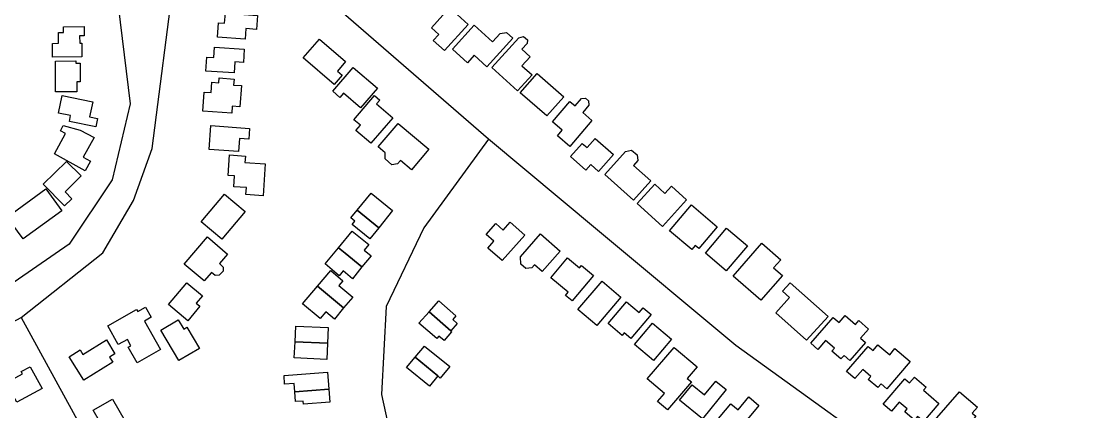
# Model space of a CAD drawing. Header units: metres. Extents: x 553506 to 563855, y 142925 to 150243.
# Drawn here: x 560707.2 to 561100.9, y 148425 to 148571.3 of the extents above; entities that cross this region are included whole.
import ezdxf

# ---------------------------------------------------------------- set-up
doc = ezdxf.new("R2010")
doc.units = ezdxf.units.M
doc.layers.add('C-BUILDINGS', color=8, linetype='Continuous')
doc.layers.add('C-ROADS', color=33, linetype='Continuous')

msp = doc.modelspace()

# ---------------------------------------------------------------- linework, layer by layer
at = {"layer": 'C-BUILDINGS'}
for points in [[(560872.3157, 148575.6426), (560870.6066, 148573.7414), (560874.6848, 148570.085), (560865.8215, 148560.2465), (560861.6214, 148563.9994), (560863.7223, 148566.3357), (560860.9604, 148568.8091), (560869.4316, 148578.2235), (560872.3157, 148575.6426)], [(560795.3657, 148568.2238), (560791.4768, 148568.5139), (560791.1741, 148564.5643), (560780.8244, 148565.3533), (560781.2303, 148570.6973), (560783.4587, 148570.5222), (560783.7517, 148574.3379), (560795.7621, 148573.4229), (560795.3657, 148568.2238)], [(560721.2557, 148566.9944), (560723.1287, 148567.0085), (560723.1153, 148569.223), (560730.8312, 148569.2753), (560730.8563, 148565.7923), (560729.1719, 148565.7841), (560729.1943, 148563.058), (560729.9283, 148563.0587), (560729.9697, 148557.9401), (560719.0179, 148557.8644), (560718.9835, 148562.9832), (560721.2829, 148562.9995), (560721.2557, 148566.9944)], [(560883.8661, 148563.5276), (560886.7174, 148566.6777), (560889.0626, 148567.0183), (560891.4075, 148564.9103), (560881.7117, 148554.1999), (560876.9139, 148558.5127), (560874.4069, 148555.7518), (560868.8465, 148560.7531), (560876.9747, 148569.7338), (560883.8661, 148563.5276)], [(560825.7534, 148552.6028), (560827.4989, 148551.1104), (560824.4634, 148547.5872), (560812.8836, 148557.5199), (560818.9614, 148564.5664), (560828.8024, 148556.1375), (560825.7534, 148552.6028)], [(560896.9155, 148564.2593), (560896.7492, 148562.8739), (560894.8163, 148560.7543), (560897.8956, 148557.9681), (560894.8546, 148554.6228), (560898.6532, 148551.1913), (560893.1796, 148545.1654), (560883.5246, 148553.9005), (560893.6343, 148565.0135), (560895.47, 148565.5496), (560896.9155, 148564.2593)], [(560779.3885, 148557.6285), (560779.6361, 148561.5541), (560790.8221, 148560.847), (560790.5025, 148555.8729), (560787.2597, 148556.0719), (560786.9967, 148551.9678), (560776.4692, 148552.6288), (560776.7969, 148557.7922), (560779.3885, 148557.6285)], [(560727.7594, 148555.5225), (560729.395, 148555.5292), (560729.4226, 148548.6182), (560728.1156, 148548.6107), (560728.1292, 148544.8269), (560720.1751, 148544.7894), (560720.1274, 148556.3632), (560727.7532, 148556.3904), (560727.7594, 148555.5225)], [(560834.3834, 148538.8714), (560828.0322, 148544.3488), (560826.6353, 148542.7469), (560823.9482, 148545.0668), (560831.6596, 148553.9675), (560840.7049, 148546.1704), (560834.3834, 148538.8714)], [(560781.2478, 148548.2596), (560781.3806, 148550.0445), (560787.0279, 148549.6315), (560786.8615, 148547.3557), (560789.8041, 148547.1473), (560789.2206, 148539.2156), (560786.3129, 148539.425), (560786.1157, 148536.7922), (560775.2977, 148537.5776), (560775.8215, 148544.7395), (560778.463, 148544.544), (560778.7462, 148548.4484), (560781.2478, 148548.2596)], [(560910.4858, 148543.0142), (560904.1825, 148535.8047), (560894.2149, 148544.4744), (560900.5252, 148551.6841), (560910.4858, 148543.0142)], [(560721.2609, 148536.8988), (560722.6549, 148543.5092), (560734.0897, 148541.1068), (560732.9152, 148535.5273), (560735.9056, 148534.9086), (560735.2299, 148531.7042), (560725.3223, 148533.7759), (560725.7786, 148535.9495), (560721.2609, 148536.8988)], [(560840.393, 148540.284), (560846.4258, 148535.1527), (560838.253, 148525.5808), (560832.6225, 148530.3685), (560834.3148, 148532.3582), (560831.9377, 148534.3762), (560839.6453, 148543.3992), (560841.6205, 148541.7137), (560840.393, 148540.284)], [(560914.7879, 148539.5762), (560917.1349, 148542.3099), (560918.6556, 148542.4132), (560919.8407, 148541.4041), (560919.9192, 148539.7927), (560917.6063, 148537.0824), (560921.0896, 148534.1196), (560912.7543, 148524.3867), (560908.1289, 148528.3265), (560909.9497, 148530.4538), (560906.2939, 148533.5669), (560912.8486, 148541.2295), (560914.7879, 148539.5762)], [(560853.4956, 148515.6628), (560849.4031, 148519.1074), (560848.2608, 148517.8584), (560846.0543, 148517.5555), (560843.5752, 148519.7039), (560843.6637, 148522.0106), (560841.0356, 148524.2322), (560848.4781, 148533.0133), (560859.981, 148523.312), (560853.4956, 148515.6628)], [(560729.376, 148530.4525), (560734.5577, 148527.7209), (560730.4467, 148520.3688), (560733.1855, 148518.8518), (560731.193, 148515.2834), (560719.6964, 148521.6684), (560723.849, 148529.2555), (560721.9534, 148530.1868), (560723.0095, 148532.1787), (560729.376, 148530.4525)], [(560792.4938, 148527.1084), (560789.004, 148527.3775), (560788.6411, 148522.4466), (560777.675, 148523.2719), (560778.3459, 148532.2081), (560792.7944, 148531.1246), (560792.4938, 148527.1084)], [(560923.5253, 148515.0633), (560920.6706, 148517.6006), (560918.8403, 148515.5509), (560913.0882, 148520.6463), (560917.4509, 148525.5356), (560919.2557, 148523.9338), (560922.2946, 148527.3458), (560929.0967, 148521.315), (560923.5253, 148515.0633)], [(560791.1025, 148518.4056), (560798.7109, 148517.8759), (560797.8819, 148505.9518), (560791.4436, 148506.3958), (560791.622, 148508.9613), (560786.9212, 148509.2815), (560787.2114, 148513.4088), (560784.8157, 148513.5675), (560785.3458, 148521.1971), (560791.2655, 148520.7925), (560791.1025, 148518.4056)], [(560925.877, 148513.8571), (560933.5974, 148522.4689), (560935.8476, 148522.9401), (560938.0341, 148521.2055), (560938.3095, 148519.1106), (560936.6413, 148517.2441), (560943.0992, 148511.4919), (560936.6283, 148504.2771), (560925.877, 148513.8571)], [(560729.7493, 148513.3906), (560723.78, 148507.3382), (560726.2635, 148504.8227), (560723.5302, 148502.1438), (560715.5458, 148510.2192), (560724.2977, 148518.7182), (560729.7493, 148513.3906)], [(560950.8293, 148509.5304), (560956.4904, 148504.4433), (560947.4843, 148494.4778), (560938.0183, 148502.9739), (560944.5988, 148510.2589), (560948.3971, 148506.8386), (560950.8293, 148509.5304)], [(560716.5021, 148508.4794), (560722.4828, 148500.3191), (560708.0407, 148489.8055), (560702.0669, 148497.9661), (560716.5021, 148508.4794)], [(560782.4868, 148489.7096), (560774.7201, 148496.189), (560783.3799, 148506.5106), (560791.1466, 148500.0312), (560782.4868, 148489.7096)], [(560846.4098, 148500.4041), (560841.1795, 148493.974), (560833.1106, 148500.4995), (560838.3409, 148506.9296), (560846.4098, 148500.4041)], [(560968.0197, 148494.3535), (560961.0742, 148486.2223), (560959.7742, 148487.3279), (560958.4525, 148485.7839), (560950.1216, 148492.8576), (560958.3819, 148502.5325), (560968.0197, 148494.3535)], [(560831.1998, 148495.2196), (560832.2031, 148496.442), (560830.7464, 148497.6429), (560833.1106, 148500.4995), (560841.1795, 148493.974), (560837.8224, 148489.7841), (560831.1998, 148495.2196)], [(560887.3894, 148481.6426), (560882.0905, 148486.3293), (560884.373, 148488.8939), (560881.4536, 148491.4848), (560885.0596, 148495.5378), (560887.8278, 148493.0869), (560890.441, 148496.0292), (560895.8984, 148491.1917), (560887.3894, 148481.6426)], [(560963.5848, 148484.4089), (560971.4633, 148493.7714), (560979.2813, 148487.2271), (560971.4027, 148477.8646), (560963.5848, 148484.4089)], [(560784.6052, 148484.1218), (560781.5973, 148480.6107), (560782.9761, 148479.2181), (560782.9058, 148477.6688), (560781.4279, 148476.1979), (560779.9417, 148476.1068), (560778.5985, 148477.2557), (560775.8194, 148474.03), (560768.3784, 148480.3749), (560777.0923, 148490.5312), (560784.6052, 148484.1218)], [(560837.4335, 148487.6906), (560835.723, 148485.6113), (560838.3418, 148483.4673), (560834.9278, 148479.3091), (560828.6145, 148484.4649), (560826.1609, 148486.4694), (560831.2921, 148492.7182), (560837.4335, 148487.6906)], [(560902.4542, 148477.6292), (560899.6005, 148480.133), (560898.5881, 148478.9772), (560896.319, 148478.6612), (560894.4265, 148480.3827), (560894.3132, 148483.1061), (560901.806, 148491.6216), (560909.1232, 148485.2174), (560902.4542, 148477.6292)], [(560826.3423, 148475.9905), (560821.1841, 148480.4257), (560826.1609, 148486.4694), (560828.6145, 148484.4649), (560834.9278, 148479.3091), (560831.3961, 148474.8911), (560827.9407, 148477.8548), (560826.3423, 148475.9905)], [(560989.0837, 148478.9308), (560992.4109, 148476.0412), (560984.3529, 148466.8288), (560973.9681, 148475.8637), (560984.7123, 148488.1431), (560991.7698, 148481.9979), (560989.0837, 148478.9308)], [(560917.2048, 148479.8499), (560921.6913, 148476.1061), (560913.6995, 148466.562), (560911.2015, 148468.643), (560912.1583, 148469.786), (560905.6624, 148475.192), (560911.9494, 148482.7015), (560916.4571, 148478.9472), (560917.2048, 148479.8499)], [(560827.7986, 148474.1329), (560826.282, 148472.3379), (560831.4726, 148467.9817), (560828.0415, 148463.9231), (560818.3281, 148472.0666), (560823.2686, 148477.931), (560827.7986, 148474.1329)], [(560922.8805, 148457.3446), (560915.8073, 148463.3225), (560924.8751, 148474.0021), (560931.9482, 148468.0243), (560922.8805, 148457.3446)], [(560775.1561, 148468.4219), (560772.8714, 148465.7014), (560774.2136, 148464.5859), (560769.6715, 148459.168), (560762.4788, 148465.1757), (560769.3059, 148473.3029), (560775.1561, 148468.4219)], [(560819.2461, 148459.9413), (560812.657, 148465.4224), (560818.3281, 148472.0666), (560828.0415, 148463.9231), (560824.5936, 148459.7303), (560821.3282, 148462.4328), (560819.2461, 148459.9413)], [(560992.4962, 148470.2005), (560995.367, 148473.3958), (561009.4988, 148460.7944), (561001.4817, 148451.8393), (560989.9243, 148462.1507), (560995.071, 148467.8994), (560992.4962, 148470.2005)], [(560870.1271, 148460.9674), (560868.9251, 148459.6164), (560870.629, 148458.1115), (560868.1845, 148455.3637), (560860.1246, 148462.4905), (560863.7712, 148466.5893), (560870.1271, 148460.9674)], [(560940.2618, 148463.9553), (560943.249, 148461.4333), (560935.6927, 148452.4928), (560933.158, 148454.6282), (560932.3356, 148453.6564), (560927.0872, 148458.0664), (560934.0101, 148466.2525), (560938.806, 148462.229), (560940.2618, 148463.9553)], [(560753.7989, 148464.2028), (560755.9582, 148460.4305), (560753.4376, 148458.9937), (560759.5167, 148448.3656), (560750.7389, 148443.3716), (560747.3817, 148449.2323), (560748.3846, 148449.7979), (560747.0384, 148452.1598), (560743.6524, 148450.2285), (560739.6664, 148457.1936), (560750.4633, 148463.3415), (560750.9144, 148462.5543), (560753.7989, 148464.2028)], [(560868.4959, 148455.0173), (560865.662, 148451.7565), (560863.7576, 148453.4108), (560862.9209, 148452.4497), (560856.2235, 148458.2613), (560860.1246, 148462.4905), (560868.1845, 148455.3637), (560868.4959, 148455.0173)], [(560768.1976, 148456.0055), (560769.2795, 148456.7294), (560774.079, 148448.7881), (560766.3091, 148444.2041), (560759.5754, 148455.6465), (560766.0421, 148459.4328), (560768.1976, 148456.0055)], [(560944.1653, 148444.2438), (560936.9999, 148450.2632), (560943.7475, 148458.2435), (560950.9055, 148452.235), (560944.1653, 148444.2438)], [(561015.9778, 148461.0644), (561019.7723, 148457.7664), (561021.0273, 148459.2081), (561024.7066, 148456.0179), (561021.7104, 148452.5849), (561023.5861, 148450.9519), (561017.7215, 148444.2458), (561015.5081, 148446.1687), (561014.3337, 148444.8296), (561010.9201, 148447.7945), (561011.8787, 148448.8819), (561008.6087, 148451.7289), (561005.7001, 148448.3988), (561003.0198, 148450.7189), (561011.455, 148460.3883), (561013.6901, 148458.4438), (561015.9778, 148461.0644)], [(560810.1407, 148457.1518), (560822.2876, 148456.5751), (560822.0095, 148450.7231), (560809.8626, 148451.2998), (560810.1407, 148457.1518)], [(560730.423, 148446.531), (560739.1725, 148451.9804), (560742.403, 148446.817), (560740.3801, 148445.5628), (560741.587, 148443.6305), (560730.7045, 148436.8678), (560725.207, 148445.6666), (560729.3487, 148448.2448), (560730.423, 148446.531)], [(560809.8626, 148451.2998), (560822.0095, 148450.7231), (560821.7681, 148444.5939), (560809.5143, 148445.2342), (560809.8626, 148451.2998)], [(561028.2105, 148450.1731), (561032.6063, 148446.4266), (561034.5182, 148448.7682), (561040.2374, 148443.8388), (561031.5826, 148433.5948), (561029.3705, 148435.4732), (561028.2041, 148434.1011), (561024.5769, 148437.1928), (561025.5145, 148438.2795), (561022.4833, 148440.8668), (561019.5768, 148437.4701), (561016.474, 148440.1108), (561024.539, 148449.546), (561026.3562, 148448.0003), (561028.2105, 148450.1731)], [(560864.2365, 148437.6768), (560863.336, 148438.5278), (560854.8331, 148445.5183), (560858.4081, 148449.6705), (560867.792, 148442.0064), (560864.2365, 148437.6768)], [(560956.7843, 148437.5272), (560958.3137, 148436.2395), (560949.38, 148425.742), (560945.6243, 148428.9188), (560948.2001, 148431.9379), (560941.8015, 148437.3581), (560951.8544, 148449.1705), (560960.4724, 148441.8611), (560956.7843, 148437.5272)], [(560860.1633, 148434.6999), (560851.6673, 148441.6905), (560854.8331, 148445.5183), (560863.336, 148438.5278), (560860.1633, 148434.6999)], [(560707.2748, 148440.1191), (560710.601, 148441.9483), (560715.0848, 148433.819), (560705.6348, 148428.6371), (560701.6324, 148435.9023), (560707.7562, 148439.2549), (560707.2748, 148440.1191)], [(560809.7366, 148432.5528), (560809.5148, 148435.6178), (560805.9646, 148435.3619), (560805.7274, 148438.6935), (560822.0075, 148439.8489), (560822.4794, 148433.4861), (560809.7366, 148432.5528)], [(560967.4622, 148436.5374), (560971.3569, 148433.3872), (560962.4714, 148422.4683), (560953.8925, 148429.4228), (560958.6049, 148435.2024), (560963.2887, 148431.4091), (560967.4622, 148436.5374)], [(561041.8881, 148438.0139), (561046.2836, 148434.2785), (561045.2922, 148433.1232), (561051.0596, 148428.2177), (561045.2603, 148421.4356), (561043.0479, 148423.3251), (561041.8815, 148421.9529), (561038.2542, 148425.0447), (561039.1918, 148426.1314), (561036.161, 148428.7076), (561033.2545, 148425.3108), (561030.1513, 148427.9626), (561038.2163, 148437.3979), (561040.0335, 148435.8521), (561041.8881, 148438.0139)], [(560813.0347, 148427.9147), (560812.9493, 148429.0807), (560810.0059, 148428.8661), (560809.7366, 148432.5528), (560822.4794, 148433.4861), (560822.8342, 148428.6334), (560813.0347, 148427.9147)], [(560979.7838, 148430.6129), (560983.6167, 148427.4274), (560976.865, 148419.3579), (560978.7743, 148417.7705), (560974.9336, 148413.1758), (560966.5209, 148420.18), (560973.1312, 148428.0781), (560975.8014, 148425.8579), (560979.7838, 148430.6129)], [(561065.4837, 148426.8113), (561063.5274, 148424.5462), (561064.8997, 148423.3649), (561060.2105, 148417.9644), (561061.2235, 148417.0947), (561057.6479, 148412.9646), (561048.5587, 148420.8045), (561058.7801, 148432.5891), (561065.4837, 148426.8113)], [(560746.2486, 148421.5608), (560739.0094, 148417.4386), (560734.2693, 148425.7157), (560741.5084, 148429.8379), (560746.2486, 148421.5608)]]:
    msp.add_lwpolyline(points, close=True, dxfattribs=at)
at = {"layer": 'C-ROADS'}
for points in [[(560434.5784, 148336.6527), (560494.8934, 148361.3095), (560518.5795, 148371.7775), (560537.5038, 148379.5925), (560548.6075, 148384.4362), (560555.9731, 148387.4267), (560563.8989, 148390.3903), (560628.8807, 148420.6929), (560666.7101, 148438.4824), (560707.2497, 148460.3528), (560737.8803, 148484.5511), (560749.2924, 148504.0966), (560756.3339, 148523.6834), (560764.7017, 148588.6557), (560765.5702, 148611.8224), (560766.6831, 148627.8511), (560768.5547, 148657.6048), (560786.6855, 148761.4821)], [(560769.451, 148759.8071), (560749.792, 148661.1912), (560741.6483, 148630.1504), (560742.8207, 148583.3183), (560748.1024, 148540.3212), (560741.3306, 148511.8944), (560725.3012, 148487.7746), (560699.2672, 148469.9308), (560679.7685, 148460.6058), (560647.3752, 148451.8457), (560618.9927, 148440.9074), (560596.3699, 148429.0921), (560575.1933, 148411.9351), (560548.1789, 148395.4638), (560513.0986, 148382.0684), (560498.9706, 148375.3495)], [(561123.505, 148353.3474), (561090.4099, 148369.1823), (561047.0157, 148398.0061), (560974.9311, 148449.8271), (560923.1726, 148493.0814), (560882.3428, 148527.1401), (560822.4223, 148579.0548), (560810.6247, 148585.8977), (560764.7017, 148588.6557)], [(560882.3428, 148527.1401), (560858.076, 148493.969), (560844.0477, 148464.4466), (560842.2282, 148431.478), (560848.518, 148402.9705), (560882.2257, 148347.6858), (560908.3013, 148306.6425), (560933.7578, 148265.7357), (560959.545, 148241.5012), (560987.463, 148230.2556), (561020.5193, 148224.3691)], [(560707.2497, 148460.3528), (560749.8284, 148382.6842)]]:
    msp.add_lwpolyline(points, dxfattribs=at)

doc.saveas('drawing.dxf')
